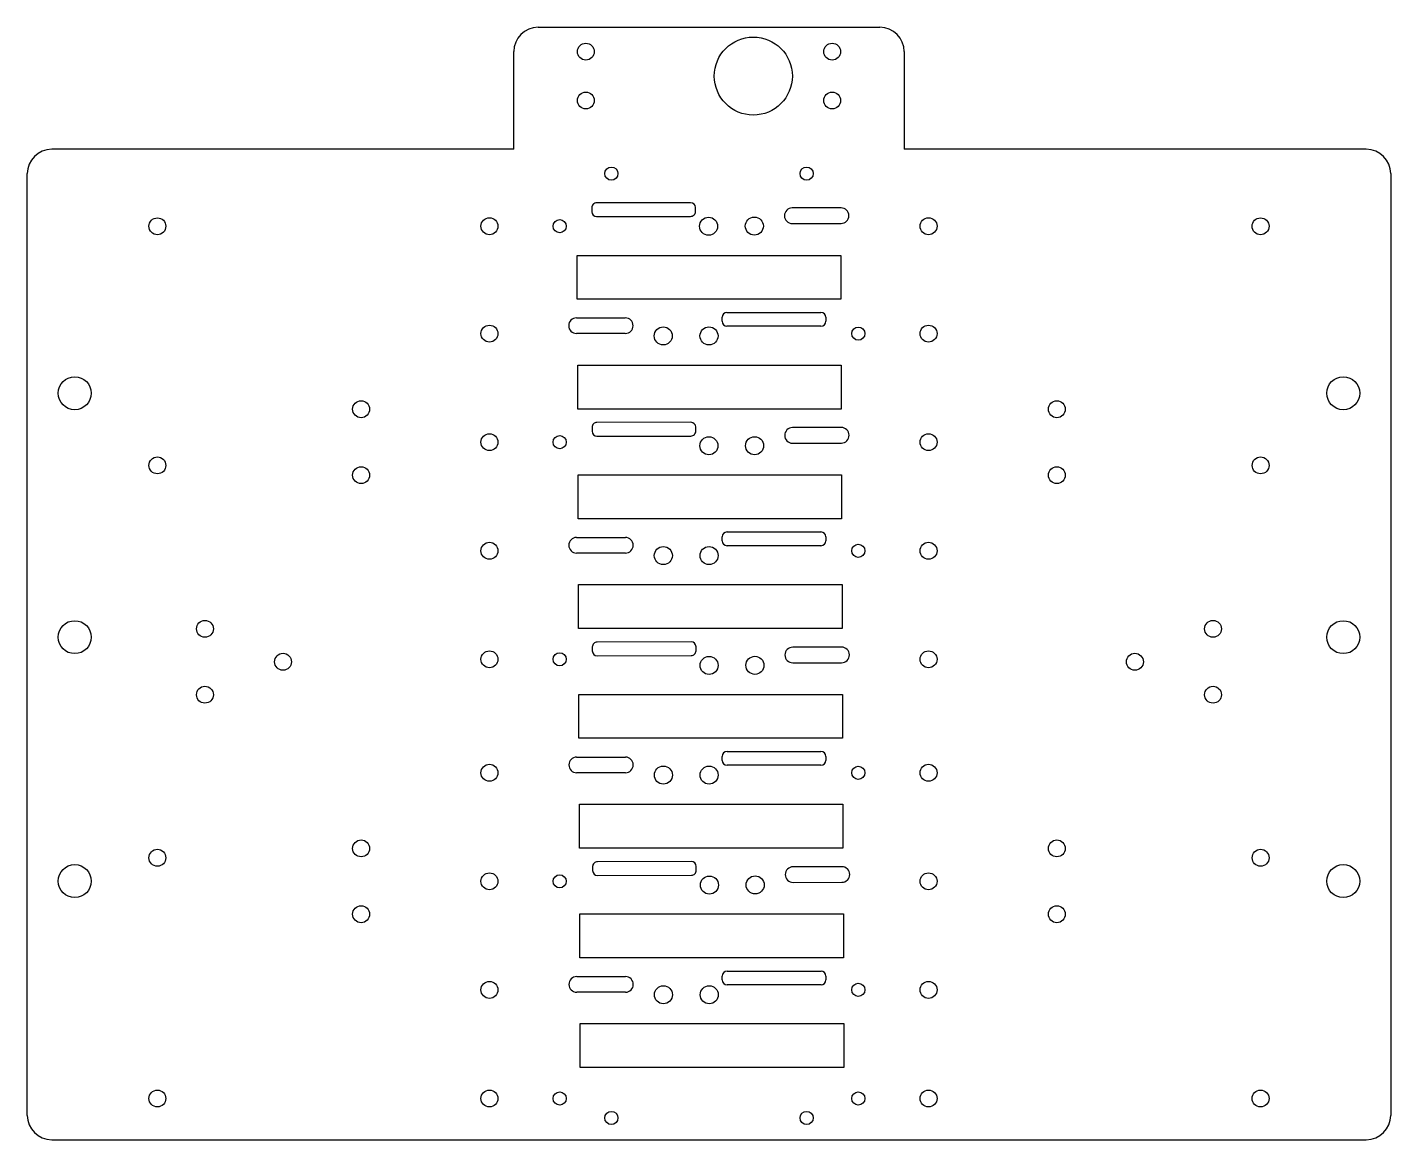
# Model space of a CAD drawing. Extents: x -15 to 265, y -3 to 225.
import ezdxf

# ---------------------------------------------------------------- set-up
doc = ezdxf.new("R2010")
doc.units = 0
doc.layers.add('06B_METAL_SUPPORT_TAPPED', color=1, linetype='CONTINUOUS')

msp = doc.modelspace()

# ---------------------------------------------------------------- linework, layer by layer
at = {"layer": '06B_METAL_SUPPORT_TAPPED'}
for p, q in [((90, 225), (160, 225)), ((85, 200), (85, 220)), ((165, 220), (165, 200)), ((85, 200), (-9.7, 200)), ((259.7, 200), (165, 200)), ((-14.7, 2), (-14.7, 195)), ((264.7, 195), (264.7, 2)), ((100.98, 188.01), (100.98, 187.2)), ((121.22, 189.05), (101.97, 189.01)), ((122.23, 187.24), (122.23, 188.06)), ((152.05, 187.99), (142.05, 187.97)), ((101.98, 186.2), (121.23, 186.24)), ((142.06, 184.77), (152.06, 184.79)), ((98.01, 178.25), (152.01, 178.25)), ((98.01, 169.25), (98.01, 178.25)), ((152.01, 178.25), (152.01, 169.25)), ((152.01, 169.25), (98.01, 169.25)), ((97.85, 165.44), (107.85, 165.44)), ((127.67, 164.75), (127.67, 165.57)), ((128.67, 166.57), (147.93, 166.57)), ((148.93, 165.57), (148.93, 164.75)), ((107.85, 162.24), (97.85, 162.24)), ((147.93, 163.75), (128.67, 163.75)), ((98.09, 155.76), (152.09, 155.76)), ((98.09, 146.76), (98.09, 155.76)), ((152.09, 155.76), (152.09, 146.76)), ((152.09, 146.76), (98.09, 146.76)), ((101.03, 143), (101.04, 142.19)), ((121.28, 144.04), (102.03, 144)), ((122.29, 142.23), (122.28, 143.05)), ((152.11, 142.98), (142.11, 142.96)), ((102.04, 141.19), (121.29, 141.23)), ((142.12, 139.76), (152.12, 139.78)), ((98.18, 133.26), (152.18, 133.26)), ((98.18, 124.26), (98.18, 133.26)), ((152.18, 133.26), (152.18, 124.26)), ((152.18, 124.26), (98.18, 124.26)), ((97.86, 120.44), (107.86, 120.44)), ((127.69, 119.75), (127.69, 120.56)), ((128.69, 121.56), (147.94, 121.56)), ((148.94, 120.56), (148.94, 119.75)), ((147.94, 118.75), (128.69, 118.75)), ((107.86, 117.24), (97.86, 117.24)), ((98.27, 110.77), (152.27, 110.77)), ((98.27, 101.77), (98.27, 110.77)), ((152.27, 110.77), (152.27, 101.77)), ((152.27, 101.77), (98.27, 101.77)), ((101.09, 97.99), (101.09, 97.18)), ((121.34, 99.03), (102.09, 98.99)), ((122.34, 97.22), (122.34, 98.03)), ((152.17, 97.97), (142.17, 97.95)), ((102.09, 96.18), (121.34, 96.22)), ((142.17, 94.75), (152.17, 94.77)), ((98.35, 88.27), (152.35, 88.27)), ((98.35, 79.27), (98.35, 88.27)), ((152.35, 88.27), (152.35, 79.27)), ((152.35, 79.27), (98.35, 79.27)), ((127.7, 74.74), (127.7, 75.56)), ((128.7, 76.56), (147.95, 76.56)), ((148.95, 75.56), (148.95, 74.74)), ((97.88, 75.43), (107.88, 75.43)), ((147.95, 73.74), (128.7, 73.74)), ((107.88, 72.23), (97.88, 72.23)), ((98.44, 65.78), (152.44, 65.78)), ((98.44, 56.78), (98.44, 65.78)), ((152.44, 65.78), (152.44, 56.78)), ((152.44, 56.78), (98.44, 56.78)), ((121.4, 54.02), (102.15, 53.98)), ((101.15, 52.98), (101.15, 52.17)), ((102.15, 51.17), (121.4, 51.21)), ((122.4, 52.21), (122.4, 53.02)), ((152.22, 52.96), (142.22, 52.94)), ((142.23, 49.74), (152.23, 49.76)), ((98.53, 43.28), (152.53, 43.28)), ((98.53, 34.28), (98.53, 43.28)), ((152.53, 43.28), (152.53, 34.28)), ((152.53, 34.28), (98.53, 34.28)), ((128.72, 31.55), (147.97, 31.55)), ((97.89, 30.43), (107.89, 30.43)), ((127.72, 29.74), (127.72, 30.55)), ((147.97, 28.74), (128.72, 28.74)), ((148.97, 30.55), (148.97, 29.74)), ((107.89, 27.23), (97.89, 27.23)), ((98.61, 20.79), (152.61, 20.79)), ((98.61, 11.79), (98.61, 20.79)), ((152.61, 20.79), (152.61, 11.79)), ((152.61, 11.79), (98.61, 11.79)), ((-9.7, -3), (259.7, -3))]:
    msp.add_line(p, q, dxfattribs=at)
for centre, radius in [((99.75, 220), 1.73), ((134.08, 215), 8), ((150.25, 220), 1.73), ((99.75, 210), 1.73), ((150.25, 210), 1.73), ((105, 195), 1.35), ((145, 195), 1.35), ((11.96, 184.21), 1.73), ((80, 184.22), 1.73), ((94.4, 184.22), 1.35), ((124.91, 184.23), 1.85), ((134.29, 184.25), 1.85), ((170, 184.22), 1.73), ((238.03, 184.21), 1.73), ((80, 162.21), 1.73), ((115.62, 161.74), 1.85), ((125, 161.74), 1.85), ((155.6, 162.21), 1.35), ((170, 162.21), 1.73), ((-4.97, 150), 3.38), ((254.97, 150), 3.38), ((53.71, 146.71), 1.73), ((196.28, 146.71), 1.73), ((80, 139.96), 1.73), ((94.4, 139.96), 1.35), ((124.97, 139.22), 1.85), ((134.34, 139.24), 1.85), ((170, 139.96), 1.73), ((11.96, 135.21), 1.73), ((238.04, 135.21), 1.73), ((53.71, 133.21), 1.73), ((196.28, 133.21), 1.73), ((80, 117.71), 1.73), ((115.64, 116.73), 1.85), ((125.01, 116.73), 1.85), ((155.6, 117.71), 1.35), ((170, 117.71), 1.73), ((-4.97, 100), 3.38), ((21.71, 101.71), 1.73), ((228.28, 101.71), 1.73), ((254.97, 100), 3.38), ((37.71, 94.96), 1.73), ((80, 95.46), 1.73), ((94.4, 95.46), 1.35), ((125.03, 94.21), 1.85), ((134.4, 94.23), 1.85), ((170, 95.46), 1.73), ((212.28, 94.96), 1.73), ((21.71, 88.21), 1.73), ((228.28, 88.21), 1.73), ((80, 72.21), 1.73), ((115.65, 71.73), 1.85), ((125.03, 71.73), 1.85), ((155.6, 72.21), 1.35), ((170, 72.21), 1.73), ((11.96, 54.79), 1.73), ((53.71, 56.71), 1.73), ((196.28, 56.71), 1.73), ((238.04, 54.79), 1.73), ((-4.97, 50), 3.38), ((254.97, 50), 3.38), ((80, 49.96), 1.73), ((94.4, 49.96), 1.35), ((125.08, 49.2), 1.85), ((134.46, 49.22), 1.85), ((170, 49.96), 1.73), ((53.71, 43.21), 1.73), ((196.28, 43.21), 1.73), ((80, 27.71), 1.73), ((115.66, 26.72), 1.85), ((125.04, 26.72), 1.85), ((155.6, 27.71), 1.35), ((170, 27.71), 1.73), ((11.96, 5.46), 1.73), ((80, 5.46), 1.73), ((94.4, 5.46), 1.35), ((155.6, 5.46), 1.35), ((170, 5.46), 1.73), ((238.03, 5.46), 1.73), ((105, 1.46), 1.35), ((145, 1.46), 1.35)]:
    msp.add_circle(centre, radius, dxfattribs=at)
for centre, radius, start, end in [((90, 220), 5, 90, 180), ((160, 220), 5, 0, 90), ((-9.7, 195), 5, 90, 180), ((259.7, 195), 5, 0, 90), ((101.98, 188.01), 1, 90.1167, 180.1167), ((101.98, 187.2), 1, 180.1167, 270.1167), ((121.23, 188.05), 1, 0.1167, 90.1167), ((121.23, 187.24), 1, 270.1167, 0.1167), ((122.23, 188.06), 0, 180.1167, 180.1167), ((122.23, 188.06), 0, 180.1167, 180.1167), ((142.06, 186.37), 1.6, 90.1167, 270.1167), ((152.06, 186.39), 1.6, 270.1167, 90.1167), ((97.85, 163.84), 1.6, 90, 270), ((107.85, 163.84), 1.6, 270, 90), ((128.67, 165.57), 1, 90, 180), ((127.67, 165.57), 0, 0, 0), ((127.67, 165.57), 0, 0, 0), ((147.93, 165.57), 1, 360, 90), ((128.67, 164.75), 1, 180, 270), ((147.93, 164.75), 1, 270, 360), ((102.03, 143), 1, 90.1167, 180.1167), ((121.28, 143.04), 1, 0.1167, 90.1167), ((122.28, 143.05), 0, 180.1167, 180.1167), ((122.28, 143.05), 0, 180.1167, 180.1167), ((142.11, 141.36), 1.6, 90.1167, 270.1167), ((152.11, 141.38), 1.6, 270.1167, 90.1167), ((102.04, 142.19), 1, 180.1167, 270.1167), ((121.29, 142.23), 1, 270.1167, 0.1167), ((97.86, 118.84), 1.6, 90, 270), ((107.86, 118.84), 1.6, 270, 90), ((128.69, 120.56), 1, 90, 180), ((127.69, 120.56), 0, 0, 0), ((127.69, 120.56), 0, 0, 0), ((147.94, 120.56), 1, 360, 90), ((128.69, 119.75), 1, 180, 270), ((147.94, 119.75), 1, 270, 360), ((102.09, 97.99), 1, 90.1167, 180.1167), ((121.34, 98.03), 1, 0.1167, 90.1167), ((122.34, 98.03), 0, 180.1167, 180.1167), ((122.34, 98.03), 0, 180.1167, 180.1167), ((142.17, 96.35), 1.6, 90.1167, 270.1167), ((152.17, 96.37), 1.6, 270.1167, 90.1167), ((102.09, 97.18), 1, 180.1167, 270.1167), ((121.34, 97.22), 1, 270.1167, 0.1167), ((128.7, 75.56), 1, 90, 180), ((127.7, 75.56), 0, 0, 0), ((127.7, 75.56), 0, 0, 0), ((147.95, 75.56), 1, 360, 90), ((97.88, 73.83), 1.6, 90, 270), ((107.88, 73.83), 1.6, 270, 90), ((128.7, 74.74), 1, 180, 270), ((147.95, 74.74), 1, 270, 360), ((102.15, 52.98), 1, 90.1167, 180.1167), ((121.4, 53.02), 1, 0.1167, 90.1167), ((102.15, 52.17), 1, 180.1167, 270.1167), ((121.4, 52.21), 1, 270.1167, 0.1167), ((122.4, 53.02), 0, 180.1167, 180.1167), ((122.4, 53.02), 0, 180.1167, 180.1167), ((142.23, 51.34), 1.6, 90.1167, 270.1167), ((152.23, 51.36), 1.6, 270.1167, 90.1167), ((128.72, 30.55), 1, 90, 180), ((147.97, 30.55), 1, 360, 90), ((97.89, 28.83), 1.6, 90, 270), ((107.89, 28.83), 1.6, 270, 90), ((127.72, 30.55), 0, 0, 0), ((127.72, 30.55), 0, 0, 0), ((128.72, 29.74), 1, 180, 270), ((147.97, 29.74), 1, 270, 360), ((-9.7, 2), 5, 180, 270), ((259.7, 2), 5, 270, 0)]:
    msp.add_arc(centre, radius, start, end, dxfattribs=at)

doc.saveas('drawing.dxf')
